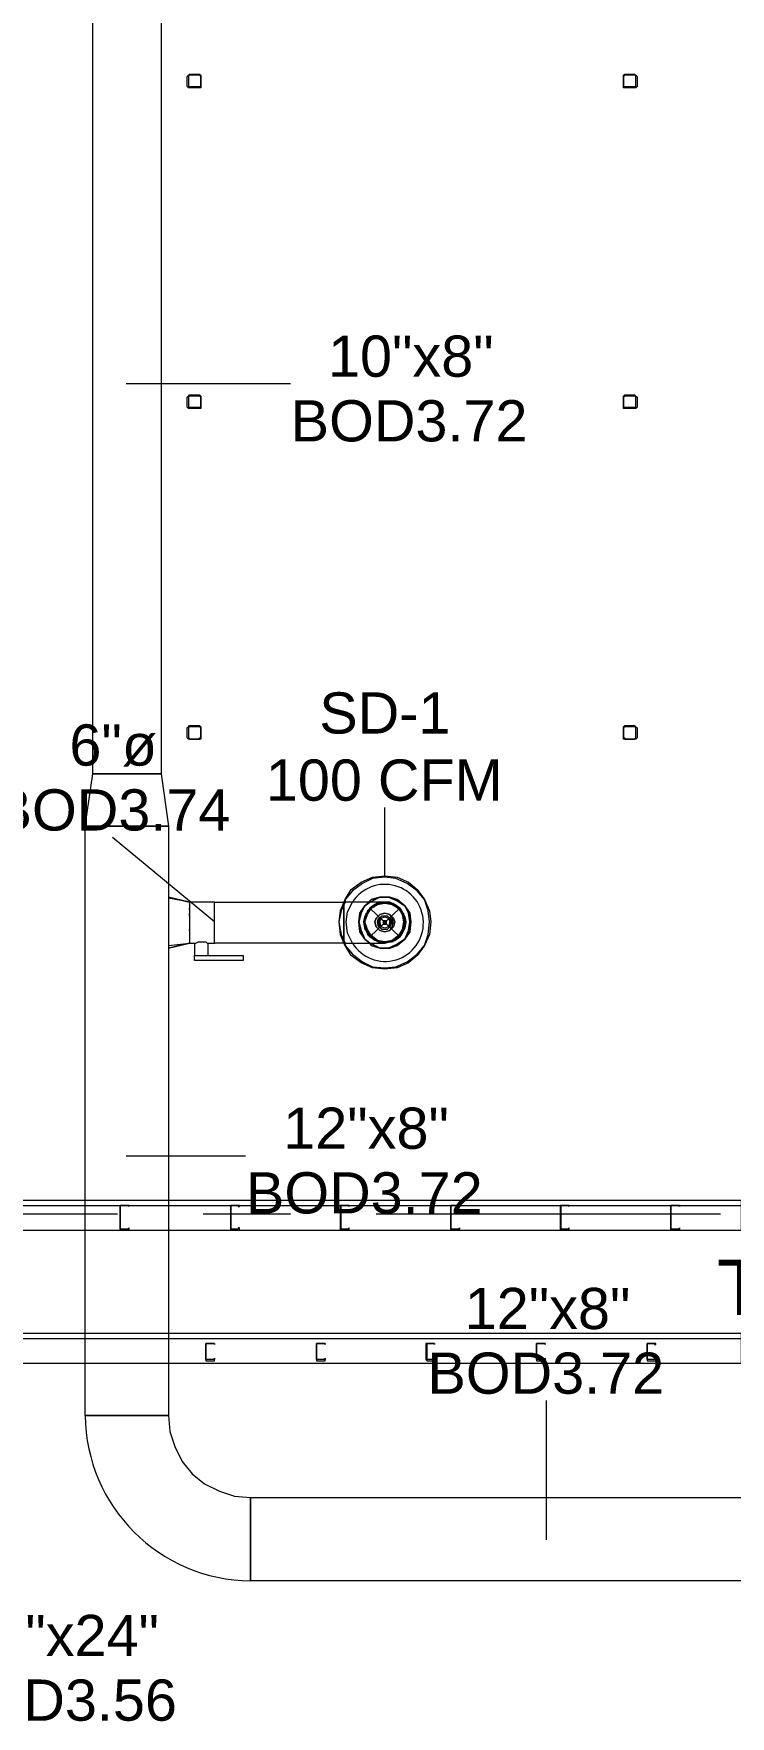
# Model space of a CAD drawing. Header units: metres. Extents: x -2 to 237, y -8 to 52.
# Drawn here: x 36.29 to 38.86, y 21.97 to 28.18 of the extents above; entities that cross this region are included whole.
import ezdxf

# ---------------------------------------------------------------- set-up
doc = ezdxf.new("R2010")
doc.units = ezdxf.units.M
doc.layers.add('HVAC - Ductos', color=5, linetype='Continuous', lineweight=0)
doc.layers.add('PDF2_Text', color=7, linetype='Continuous', lineweight=0)
doc.layers.add('PDF2_Geometry', color=7, linetype='Continuous', lineweight=0, true_color=0xaaaaaa)
doc.styles.add('PDF Helvetica', font='')
doc.styles.get('PDF Helvetica').set_extended_font_data('Helvetica')

msp = doc.modelspace()

# ---------------------------------------------------------------- linework, layer by layer
at = {"layer": 'HVAC - Ductos', "lineweight": 0}
for points in [[(36.5081, 25.4463), (36.5081, 29.6564), (36.7604, 29.6564), (36.7604, 25.4463)], [(36.7604, 25.4463), (36.7879, 25.2536), (36.4806, 25.2536), (36.5081, 25.4463)], [(36.4806, 23.0798), (36.4806, 25.2536), (36.7879, 25.2536), (36.7879, 23.0798)], [(36.9576, 24.9738), (37.4346, 24.9738), (37.4392, 24.983), (37.462, 25.0197), (37.4988, 25.0472), (37.54, 25.0656), (37.5859, 25.0701), (37.6317, 25.0656), (37.6731, 25.0472), (37.7051, 25.0197), (37.7327, 24.983), (37.751, 24.9418), (37.7556, 24.9005), (37.751, 24.8546), (37.7327, 24.8133), (37.7051, 24.7767), (37.6731, 24.7491), (37.6317, 24.7308), (37.5859, 24.7262), (37.54, 24.7308), (37.4988, 24.7491), (37.462, 24.7767), (37.4392, 24.8133), (37.4346, 24.8225), (36.9576, 24.8225), (36.9576, 24.8271), (36.9576, 24.8317), (36.9576, 24.8454), (36.9576, 24.8592), (36.9576, 24.8776), (36.9576, 24.9005), (36.9576, 24.9188), (36.9576, 24.9372), (36.9576, 24.9509), (36.9576, 24.9647)], [(36.9576, 24.8225), (36.9576, 24.8271), (36.9576, 24.8317), (36.9576, 24.8454), (36.9576, 24.8592), (36.9576, 24.8776), (36.9576, 24.9005), (36.9576, 24.9188), (36.9576, 24.9372), (36.9576, 24.9509), (36.9576, 24.9647), (36.9576, 24.9738), (36.8659, 24.9738), (36.8659, 24.9693), (36.8659, 24.9647), (36.8659, 24.9509), (36.8659, 24.9372), (36.8659, 24.9188), (36.8659, 24.9005), (36.8659, 24.8776), (36.8659, 24.8592), (36.8659, 24.8454), (36.8659, 24.8317), (36.8659, 24.8271), (36.8659, 24.8225), (36.8842, 24.8225), (36.8842, 24.7767), (36.8888, 24.7767), (36.8934, 24.7767), (36.898, 24.7767), (36.9026, 24.7767), (36.9117, 24.7767), (36.9163, 24.7767), (36.9255, 24.7767), (36.9301, 24.7767), (36.9346, 24.7767), (36.9346, 24.8225)], [(37.4942, 24.8638), (37.4896, 24.9005), (37.4942, 24.9326), (37.5126, 24.9601), (37.5263, 24.9738), (37.5126, 24.9601), (37.4942, 24.9326), (37.4896, 24.9005), (37.4942, 24.8638), (37.5126, 24.8363), (37.5309, 24.8225), (37.5126, 24.8363)], [(37.5126, 24.9601), (37.4988, 24.9326), (37.5126, 24.9601), (37.5309, 24.9738)], [(37.6501, 24.873), (37.6363, 24.85), (37.6134, 24.8317), (37.5859, 24.8271), (37.5584, 24.8317), (37.5354, 24.85), (37.5217, 24.873), (37.5126, 24.9005), (37.5217, 24.928), (37.5354, 24.9509), (37.5584, 24.9647), (37.5859, 24.9693), (37.6134, 24.9647), (37.6363, 24.9509), (37.6501, 24.928), (37.6547, 24.9005)], [(37.5309, 24.9738), (37.54, 24.9784), (37.5676, 24.9922), (37.5997, 24.9922), (37.6317, 24.9784), (37.6593, 24.9601), (37.6731, 24.9326), (37.6777, 24.9005), (37.6731, 24.8684), (37.6593, 24.8363), (37.6317, 24.8179), (37.5997, 24.8041), (37.5676, 24.8041), (37.54, 24.8179), (37.5309, 24.8225), (37.5354, 24.8133), (37.5676, 24.8041), (37.6043, 24.8041), (37.6317, 24.8133), (37.6593, 24.8363), (37.6777, 24.8638), (37.6823, 24.9005), (37.6777, 24.9326), (37.6593, 24.9601), (37.6317, 24.983), (37.6043, 24.9922), (37.5676, 24.9922), (37.5354, 24.983), (37.5263, 24.9738), (37.5354, 24.983), (37.5676, 24.9922), (37.6043, 24.9922), (37.6317, 24.983), (37.6593, 24.9601), (37.6777, 24.9326), (37.6823, 24.9005), (37.6777, 24.8638), (37.6593, 24.8363), (37.6317, 24.8133), (37.6043, 24.8041), (37.5676, 24.8041), (37.5354, 24.8133), (37.5309, 24.8225), (37.54, 24.8179), (37.5676, 24.8041), (37.5997, 24.8041), (37.6317, 24.8179), (37.6593, 24.8363), (37.6731, 24.8684), (37.6777, 24.9005), (37.6731, 24.9326), (37.6593, 24.9601), (37.6317, 24.9784), (37.5997, 24.9922), (37.5676, 24.9922), (37.54, 24.9784)], [(36.8659, 24.9464), (36.8659, 24.9509)], [(36.8659, 24.9234), (36.8659, 24.928), (36.8659, 24.9326), (36.8659, 24.928)], [(37.4896, 24.9005), (37.4988, 24.8684), (37.5126, 24.8363), (37.4988, 24.8684), (37.4896, 24.9005), (37.4988, 24.9326)], [(37.5676, 24.928), (37.5538, 24.9142), (37.5492, 24.9005), (37.5538, 24.9142), (37.5676, 24.928), (37.5859, 24.9326), (37.6043, 24.928), (37.618, 24.9142), (37.6226, 24.9005), (37.618, 24.8821), (37.6043, 24.8684), (37.5859, 24.8638), (37.5676, 24.8684), (37.5538, 24.8821), (37.5492, 24.9005), (37.5538, 24.8821), (37.5676, 24.8684), (37.5859, 24.8638), (37.6043, 24.8684), (37.6134, 24.8821), (37.618, 24.9005), (37.6134, 24.9142), (37.6043, 24.928), (37.5859, 24.9326)], [(37.6043, 24.8821), (37.5951, 24.873), (37.5768, 24.873), (37.563, 24.8821), (37.5584, 24.9005), (37.563, 24.9142), (37.5768, 24.9234), (37.5951, 24.9234), (37.6043, 24.9142), (37.6134, 24.9005)], [(37.6043, 24.8821), (37.5951, 24.873), (37.5768, 24.873), (37.5676, 24.8821), (37.563, 24.9005), (37.5676, 24.9142), (37.5768, 24.9234), (37.5951, 24.9234), (37.6043, 24.9142), (37.6088, 24.9005)], [(37.5997, 24.8821), (37.5859, 24.8776), (37.5722, 24.8821), (37.5676, 24.9005), (37.5722, 24.9142), (37.5859, 24.9188), (37.5997, 24.9142), (37.6043, 24.9005)], [(37.5813, 24.9051), (37.5813, 24.9005), (37.5813, 24.9051), (37.5905, 24.9051), (37.5905, 24.9005), (37.5905, 24.9051)], [(37.5905, 24.8959), (37.5905, 24.9005), (37.5905, 24.8913), (37.5813, 24.8913), (37.5813, 24.9005), (37.5813, 24.8959)], [(36.8659, 24.8684), (36.8659, 24.873)], [(37.5309, 24.8225), (37.5126, 24.8363)], [(37.0631, 24.7767), (37.0631, 24.7583), (36.8842, 24.7583), (36.8842, 24.7767)], [(37.0906, 22.777), (40.1634, 22.777), (40.1634, 22.4698), (37.0906, 22.4698)]]:
    msp.add_lwpolyline(points, close=True, dxfattribs=at)
for points in [[(36.632, 26.8863), (37.2374, 26.8863)], [(37.5859, 25.0701), (37.5859, 25.3224)], [(36.9576, 24.9005), (36.5815, 25.2124)], [(37.4392, 24.8225), (37.4392, 24.8133), (37.4666, 24.7813), (37.5034, 24.7537), (37.54, 24.7354), (37.5859, 24.7308), (37.6272, 24.7354), (37.6685, 24.7537), (37.7051, 24.7813), (37.7327, 24.8133), (37.7464, 24.8546), (37.751, 24.9005), (37.7464, 24.9418), (37.7327, 24.983), (37.7051, 25.0152), (37.6685, 25.0427), (37.6272, 25.061), (37.5859, 25.0656), (37.54, 25.061), (37.5034, 25.0427), (37.4666, 25.0152), (37.4392, 24.983), (37.4392, 24.9738)], [(36.7879, 24.9922), (36.8659, 24.9738), (36.7879, 24.9922), (36.7879, 24.9876), (36.7879, 24.983), (36.7879, 24.9738)], [(36.8659, 24.9738), (36.7879, 24.9876)], [(36.7879, 24.9693), (36.7879, 24.9509), (36.7879, 24.9464), (36.7879, 24.9418), (36.7879, 24.9326), (36.7879, 24.9188), (36.7879, 24.9142), (36.7879, 24.9097), (36.7879, 24.8867), (36.7879, 24.8821), (36.7879, 24.8776), (36.7879, 24.8638), (36.7879, 24.8546), (36.7879, 24.85)], [(37.4392, 24.9738), (37.4254, 24.9418), (37.4163, 24.9005), (37.4209, 24.8546), (37.4346, 24.8225)], [(37.4346, 24.9738), (37.4209, 24.9418), (37.4163, 24.9005), (37.4254, 24.8546), (37.4392, 24.8225)], [(37.5859, 24.9738), (37.5813, 24.9738), (37.563, 24.9738), (37.5309, 24.9738), (37.4942, 24.9738), (37.4529, 24.9738), (37.4346, 24.9738), (37.4346, 24.9647), (37.4346, 24.9509), (37.4346, 24.9372), (37.4346, 24.9188), (37.4346, 24.9005), (37.4346, 24.8776), (37.4346, 24.8592), (37.4346, 24.8454), (37.4346, 24.8317), (37.4346, 24.8271), (37.4346, 24.8225), (37.4758, 24.8225), (37.5171, 24.8225), (37.5492, 24.8225), (37.5722, 24.8225), (37.5859, 24.8225), (37.5813, 24.8225), (37.5859, 24.8225), (37.6043, 24.8271), (37.6226, 24.8317), (37.6409, 24.8454), (37.6501, 24.8592), (37.6593, 24.8776), (37.6639, 24.9005), (37.6593, 24.9188), (37.6501, 24.9372), (37.6409, 24.9509), (37.6226, 24.9647), (37.6043, 24.9738), (37.5859, 24.9738), (37.5813, 24.9738), (37.5859, 24.9738), (37.6043, 24.9738), (37.6226, 24.9647), (37.6409, 24.9509), (37.6501, 24.9372), (37.6593, 24.9188), (37.6639, 24.9005), (37.6593, 24.8776), (37.6501, 24.8592), (37.6409, 24.8454), (37.6226, 24.8317), (37.6043, 24.8271), (37.5859, 24.8225)], [(37.4346, 24.8225), (37.4346, 24.8271), (37.4346, 24.8317), (37.4346, 24.8454), (37.4346, 24.8592), (37.4346, 24.8776), (37.4346, 24.9005), (37.4346, 24.9188), (37.4346, 24.9372), (37.4346, 24.9509), (37.4346, 24.9647), (37.4346, 24.9738)], [(37.4666, 24.8225), (37.4483, 24.8592), (37.4437, 24.9005), (37.4483, 24.9372), (37.4666, 24.9738)], [(37.5813, 24.9738), (37.5676, 24.9738), (37.5492, 24.9647), (37.5309, 24.9509), (37.5217, 24.9372), (37.5126, 24.9188), (37.5217, 24.9372), (37.5354, 24.9509), (37.5492, 24.9601), (37.5676, 24.9693), (37.5859, 24.9738), (37.6043, 24.9693), (37.6226, 24.9601), (37.6363, 24.9509), (37.6501, 24.9372), (37.6547, 24.9188), (37.6593, 24.9005), (37.6547, 24.8776), (37.6501, 24.8638), (37.6363, 24.8454), (37.6226, 24.8363), (37.6043, 24.8271), (37.5859, 24.8225), (37.5676, 24.8271), (37.5492, 24.8363), (37.5354, 24.8454), (37.5171, 24.8684), (37.5126, 24.873)], [(37.5171, 24.928), (37.5354, 24.9509), (37.5538, 24.9647)], [(37.5538, 24.9693), (37.5584, 24.9693), (37.5859, 24.9738), (37.6088, 24.9693)], [(37.6134, 24.9693), (37.618, 24.9693)], [(37.618, 24.9647), (37.6363, 24.9509), (37.6501, 24.928)], [(37.5813, 24.8225), (37.5676, 24.8271), (37.5492, 24.8317), (37.5309, 24.8454), (37.5217, 24.8592), (37.5126, 24.8776), (37.508, 24.9005), (37.5126, 24.9188), (37.5126, 24.9005), (37.5171, 24.9234)], [(37.5126, 24.9234), (37.5171, 24.928), (37.5171, 24.9326)], [(37.5584, 24.8271), (37.5538, 24.8317), (37.5354, 24.8454), (37.5217, 24.8638), (37.5126, 24.8776), (37.5126, 24.9005)], [(37.5171, 24.873), (37.5126, 24.8959)], [(37.6547, 24.9326), (37.6547, 24.928), (37.6547, 24.9234)], [(37.6547, 24.9234), (37.6593, 24.9005), (37.6547, 24.873)], [(36.7879, 24.8454), (36.7879, 24.8271)], [(37.6088, 24.8317), (37.5859, 24.8225), (37.5584, 24.8317)], [(37.6501, 24.8684), (37.6363, 24.8454), (37.618, 24.8317)], [(37.6547, 24.873), (37.6547, 24.8684)], [(36.7879, 24.8225), (36.7879, 24.8133), (36.7879, 24.8087), (36.7879, 24.8041)], [(36.7879, 24.8041), (36.8659, 24.8225), (36.7879, 24.8041)], [(36.7879, 24.8133), (36.8659, 24.8225)], [(36.8842, 24.8225), (36.8888, 24.8225), (36.898, 24.8271), (36.9072, 24.8271), (36.9163, 24.8271), (36.9255, 24.8271), (36.9301, 24.8225), (36.9346, 24.8225)], [(37.618, 24.8271), (37.6134, 24.8271)], [(36.632, 24.0382), (37.0723, 24.0382)], [(38.1821, 22.6211), (38.1821, 23.1348)], [(36.4806, 23.0798), (36.7879, 23.0798)], [(36.7879, 23.0798), (36.7925, 23.0201), (36.8108, 22.9651), (36.8384, 22.9101), (36.875, 22.8642), (36.9209, 22.8275), (36.976, 22.8), (37.0309, 22.7816), (37.0906, 22.777)], [(37.0906, 22.777), (37.0906, 22.4698)]]:
    msp.add_lwpolyline(points, dxfattribs=at)
msp.add_lwpolyline([(37.4666, 24.8225, 0.771072), (37.7281, 24.9005, 0.740202), (37.4666, 24.9738)], format="xyb", dxfattribs=at)
msp.add_arc((37.0957, 23.0849), 0.6152, 180.48138, 269.51862, dxfattribs=at)
at = {"layer": 'PDF2_Geometry', "lineweight": 0}
for points in [[(36.8567, 28.0191), (36.8613, 28.0237), (36.8659, 28.0283), (36.9026, 28.0283), (36.9072, 28.0237), (36.9072, 28.0191), (36.9072, 27.9824), (36.9072, 27.9778), (36.9026, 27.9778), (36.8659, 27.9778), (36.8613, 27.9778), (36.8567, 27.9824)], [(36.8659, 27.9824), (36.9026, 27.9824), (36.9072, 27.9824), (36.9072, 28.0191), (36.9026, 28.0237), (36.8659, 28.0237), (36.8613, 28.0237), (36.8613, 28.0191), (36.8613, 27.9824)], [(38.4665, 28.0191), (38.4665, 28.0237), (38.471, 28.0283), (38.5078, 28.0283), (38.5124, 28.0237), (38.517, 28.0191), (38.517, 27.9824), (38.5124, 27.9778), (38.5078, 27.9778), (38.471, 27.9778), (38.4665, 27.9778), (38.4665, 27.9824)], [(38.471, 27.9824), (38.5078, 27.9824), (38.5124, 27.9824), (38.5124, 28.0191), (38.5124, 28.0237), (38.5078, 28.0237), (38.471, 28.0237), (38.4665, 28.0191), (38.4665, 27.9824)], [(36.8567, 26.8359), (36.8613, 26.8404), (36.8659, 26.845), (36.9026, 26.845), (36.9072, 26.8404), (36.9072, 26.8359), (36.9072, 26.7992), (36.9072, 26.7946), (36.9026, 26.7946), (36.8659, 26.7946), (36.8613, 26.7946), (36.8567, 26.7992)], [(36.8659, 26.7992), (36.9026, 26.7992), (36.9072, 26.7992), (36.9072, 26.8359), (36.9026, 26.8404), (36.8659, 26.8404), (36.8613, 26.8404), (36.8613, 26.8359), (36.8613, 26.7992)], [(38.4665, 26.8359), (38.4665, 26.8404), (38.471, 26.845), (38.5078, 26.845), (38.5124, 26.8404), (38.517, 26.8359), (38.517, 26.7992), (38.5124, 26.7946), (38.5078, 26.7946), (38.471, 26.7946), (38.4665, 26.7946), (38.4665, 26.7992)], [(38.471, 26.7992), (38.5078, 26.7992), (38.5124, 26.7992), (38.5124, 26.8359), (38.5124, 26.8404), (38.5078, 26.8404), (38.471, 26.8404), (38.4665, 26.8359), (38.4665, 26.7992)], [(36.8567, 25.616), (36.8613, 25.6205), (36.8659, 25.6251), (36.9026, 25.6251), (36.9072, 25.6205), (36.9072, 25.616), (36.9072, 25.5792), (36.9072, 25.5746), (36.9026, 25.5746), (36.8659, 25.5746), (36.8613, 25.5746), (36.8567, 25.5792)], [(36.8659, 25.5746), (36.9026, 25.5746), (36.9026, 25.5792), (36.9072, 25.5792), (36.9072, 25.616), (36.9026, 25.6205), (36.8659, 25.6205), (36.8613, 25.6205), (36.8613, 25.616), (36.8613, 25.5792)], [(38.471, 25.5746), (38.5078, 25.5746), (38.5124, 25.5792), (38.5124, 25.616), (38.5124, 25.6205), (38.5078, 25.6205), (38.471, 25.6205), (38.4665, 25.616), (38.4665, 25.6205), (38.471, 25.6251), (38.5078, 25.6251), (38.5124, 25.6205), (38.517, 25.616), (38.517, 25.5792), (38.5124, 25.5746), (38.5078, 25.5746), (38.471, 25.5746), (38.4665, 25.5746), (38.4665, 25.5792), (38.471, 25.5792)], [(38.9022, 23.8731), (36.2238, 23.8731), (36.2238, 23.8548), (36.2238, 23.7631), (38.9022, 23.7631)], [(36.6411, 23.8548), (36.6136, 23.8548), (36.609, 23.8548), (36.609, 23.7677), (36.609, 23.7631), (36.6136, 23.7631), (36.6411, 23.7631), (36.6411, 23.7723), (36.6411, 23.7677), (36.6136, 23.7677), (36.609, 23.7677), (36.609, 23.8548), (36.6136, 23.8548), (36.6411, 23.8548), (36.6411, 23.8502)], [(37.0493, 23.8548), (37.0172, 23.8548), (37.0172, 23.7677), (37.0172, 23.7631), (37.0493, 23.7631), (37.0493, 23.7723), (37.0447, 23.7723), (37.0447, 23.7677), (37.0172, 23.7677), (37.0172, 23.8548), (37.0447, 23.8548), (37.0447, 23.8502), (37.0493, 23.8502)], [(37.4529, 23.8548), (37.4254, 23.8548), (37.4209, 23.8548), (37.4209, 23.7677), (37.4209, 23.7631), (37.4254, 23.7631), (37.4529, 23.7631), (37.4529, 23.7723), (37.4529, 23.7677), (37.4254, 23.7677), (37.4254, 23.8548), (37.4529, 23.8548), (37.4529, 23.8502)], [(37.8611, 23.8548), (37.829, 23.8548), (37.829, 23.7677), (37.829, 23.7631), (37.8611, 23.7631), (37.8611, 23.7723), (37.8611, 23.7677), (37.829, 23.7677), (37.829, 23.8548), (37.8611, 23.8548), (37.8611, 23.8502)], [(38.2647, 23.8548), (38.2372, 23.8548), (38.2326, 23.8548), (38.2326, 23.7677), (38.2372, 23.7631), (38.2647, 23.7631), (38.2647, 23.7723), (38.2647, 23.7677), (38.2372, 23.7677), (38.2372, 23.8548), (38.2647, 23.8548), (38.2647, 23.8502)], [(38.6729, 23.8548), (38.6453, 23.8548), (38.6407, 23.8548), (38.6407, 23.7677), (38.6407, 23.7631), (38.6453, 23.7631), (38.6729, 23.7631), (38.6729, 23.7723), (38.6729, 23.7677), (38.6453, 23.7677), (38.6407, 23.7677), (38.6407, 23.8548), (38.6453, 23.8548), (38.6729, 23.8548), (38.6729, 23.8502)], [(38.9022, 23.3824), (36.2238, 23.3824), (36.2238, 23.2723), (38.9022, 23.2723)], [(36.9576, 23.3457), (36.9301, 23.3457), (36.9255, 23.3457), (36.9255, 23.2861), (36.9255, 23.2815), (36.9301, 23.2815), (36.9576, 23.2815), (36.9576, 23.2907), (36.9576, 23.2861), (36.9301, 23.2861), (36.9255, 23.2861), (36.9255, 23.3457), (36.9301, 23.3457), (36.9576, 23.3457), (36.9576, 23.3412)], [(37.3657, 23.3457), (37.3337, 23.3457), (37.3337, 23.2861), (37.3337, 23.2815), (37.3657, 23.2815), (37.3657, 23.2907), (37.3657, 23.2861), (37.3337, 23.2861), (37.3337, 23.3457), (37.3657, 23.3457), (37.3657, 23.3412)], [(37.7694, 23.3457), (37.7418, 23.3457), (37.7372, 23.3457), (37.7372, 23.2861), (37.7418, 23.2815), (37.7694, 23.2815), (37.7694, 23.2907), (37.7694, 23.2861), (37.7418, 23.2861), (37.7418, 23.3457), (37.7694, 23.3457), (37.7694, 23.3412)], [(38.1776, 23.3457), (38.1454, 23.3457), (38.1454, 23.2861), (38.1454, 23.2815), (38.1776, 23.2815), (38.1776, 23.2907), (38.1776, 23.2861), (38.1454, 23.2861), (38.1454, 23.3457), (38.1776, 23.3457), (38.1776, 23.3412)], [(38.5857, 23.3457), (38.5536, 23.3457), (38.5536, 23.2861), (38.5536, 23.2815), (38.5857, 23.2815), (38.5857, 23.2907), (38.5811, 23.2907), (38.5811, 23.2861), (38.5536, 23.2861), (38.5536, 23.3457), (38.5811, 23.3457), (38.5811, 23.3412), (38.5857, 23.3412)]]:
    msp.add_lwpolyline(points, close=True, dxfattribs=at)
for points in [[(38.4665, 25.5792), (38.4665, 25.616), (38.4665, 25.5792)], [(36.233, 23.8548), (36.6136, 23.8548)], [(36.6411, 23.8548), (37.0172, 23.8548)], [(37.0493, 23.8548), (37.4254, 23.8548)], [(37.4529, 23.8548), (37.829, 23.8548)], [(37.8611, 23.8548), (38.2372, 23.8548)], [(38.2647, 23.8548), (38.6453, 23.8548)], [(38.6729, 23.8548), (38.9022, 23.8548)], [(36.5998, 23.8227), (35.3294, 23.8227)], [(37.2374, 23.8227), (36.9163, 23.8227)], [(38.8242, 23.8227), (37.5538, 23.8227)], [(36.2238, 23.3641), (38.9022, 23.3641)]]:
    msp.add_lwpolyline(points, dxfattribs=at)
at = {"layer": 'PDF2_Geometry', "color": 8, "lineweight": 0, "true_color": 0x808080}
msp.add_lwpolyline([(37.6455, 24.9418), (37.6088, 24.9693), (37.563, 24.9693), (37.5217, 24.9418), (37.508, 24.9005), (37.5217, 24.8546), (37.563, 24.8271), (37.6088, 24.8271), (37.6455, 24.8546), (37.6639, 24.9005)], close=True, dxfattribs=at)
for points in [[(37.5309, 24.9509), (37.6409, 24.8454)], [(37.6409, 24.9509), (37.5309, 24.8454)]]:
    msp.add_lwpolyline(points, dxfattribs=at)
at = {"layer": 'PDF2_Geometry', "color": 254, "lineweight": 0, "true_color": 0xd2d2d2}
for points in [[(36.609, 23.7814), (36.609, 23.786)], [(38.2326, 23.7768), (38.2372, 23.7768)], [(38.6407, 23.7998), (38.6407, 23.8044)], [(37.7418, 23.2815), (37.7418, 23.2861)], [(38.1454, 23.3044), (38.1454, 23.309)]]:
    msp.add_lwpolyline(points, dxfattribs=at)

# ---------------------------------------------------------------- texts
at = {"layer": 'PDF2_Text', "lineweight": 0, "attachment_point": 4, "style": 'PDF Helvetica'}
for s, insert, char_height in [('10"x8"', (37.3763, 26.9866), 0.15205), ('BOD3.72', (37.2387, 26.7481), 0.15205), ('SD-1', (37.3442, 25.6703), 0.15205), ('6"ø', (36.4223, 25.5511), 0.15205), ('100 CFM', (37.147, 25.4226), 0.15205), ('BOD3.74', (36.1425, 25.3126), 0.15205), ('12"x8"', (37.2112, 24.1385), 0.15205), ('BOD3.72', (37.0736, 23.9), 0.15205), ('T', (38.8118, 23.5523), 0.2049), ('12"x8"', (37.8808, 23.4734), 0.15205), ('BOD3.72', (37.7432, 23.2349), 0.15205), ('32"x24"', (36.0233, 22.2672), 0.15205), ('BOD3.56', (35.9453, 22.0287), 0.15205)]:
    msp.add_mtext(s, dxfattribs=dict(at, insert=insert, char_height=char_height))

doc.saveas('drawing.dxf')
